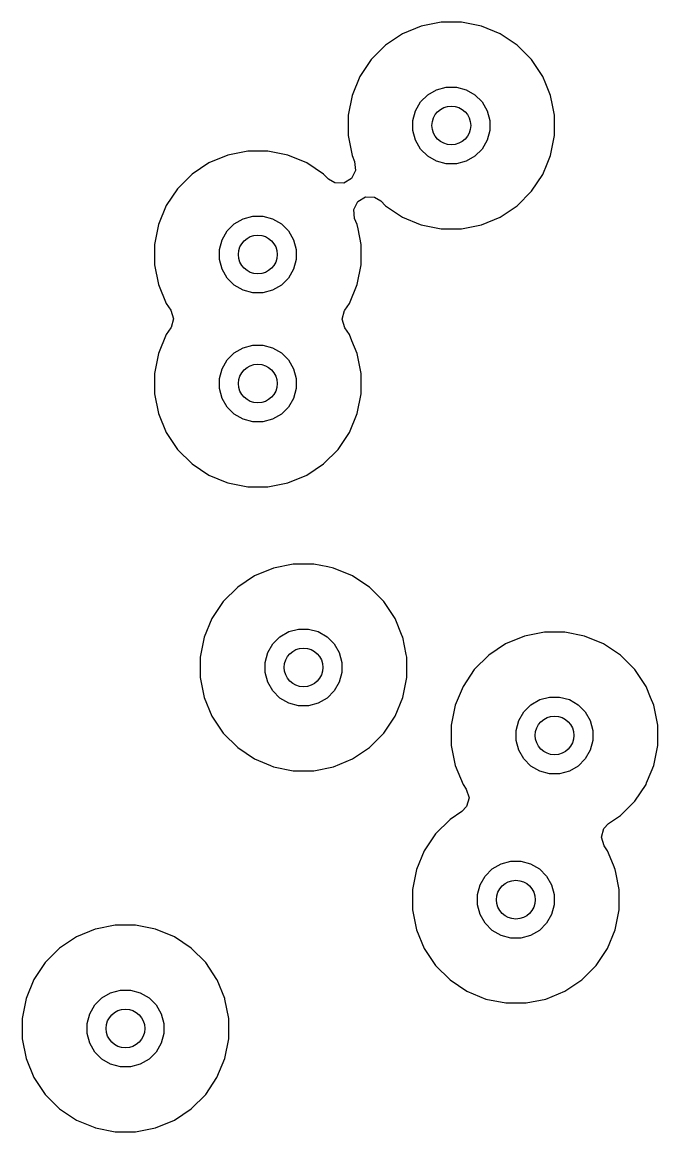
# Model space of a CAD drawing. Header units: inches. Extents: x 2.68 to 6.18, y -3.58 to -1.67.
# Drawn here: x 5.3218 to 5.5158, y -2.9252 to -2.5866 of the extents above; entities that cross this region are included whole.
import ezdxf

# ---------------------------------------------------------------- set-up
doc = ezdxf.new("R2010")
doc.units = ezdxf.units.IN
doc.header["$MEASUREMENT"] = 0
doc.layers.add('In2.Cu', color=33, linetype='CONTINUOUS', true_color=0xce7d2c)

msp = doc.modelspace()

# ---------------------------------------------------------------- linework, layer by layer
at = {"layer": 'In2.Cu', "linetype": 'CONTINUOUS'}
for p, q in [((5.44965, -2.58659), (5.44356, -2.58781)), ((5.45586, -2.58659), (5.44965, -2.58659)), ((5.44965, -2.58659), (5.44965, -2.58659)), ((5.46195, -2.58781), (5.45586, -2.58659)), ((5.45586, -2.58659), (5.45586, -2.58659)), ((5.44356, -2.58781), (5.43783, -2.59018)), ((5.44356, -2.58781), (5.44356, -2.58781)), ((5.46768, -2.59018), (5.46195, -2.58781)), ((5.46195, -2.58781), (5.46195, -2.58781)), ((5.43783, -2.59018), (5.43267, -2.59363)), ((5.43783, -2.59018), (5.43783, -2.59018)), ((5.47285, -2.59363), (5.46768, -2.59018)), ((5.46768, -2.59018), (5.46768, -2.59018)), ((5.43267, -2.59363), (5.42828, -2.59802)), ((5.43267, -2.59363), (5.43267, -2.59363)), ((5.47724, -2.59802), (5.47285, -2.59363)), ((5.47285, -2.59363), (5.47285, -2.59363)), ((5.42828, -2.59802), (5.42483, -2.60318)), ((5.42828, -2.59802), (5.42828, -2.59802)), ((5.48068, -2.60318), (5.47724, -2.59802)), ((5.47724, -2.59802), (5.47724, -2.59802)), ((5.42483, -2.60318), (5.42245, -2.60892)), ((5.42483, -2.60318), (5.42483, -2.60318)), ((5.48161, -2.60541), (5.48068, -2.60318)), ((5.48068, -2.60318), (5.48068, -2.60318)), ((5.44824, -2.6072), (5.45121, -2.6064)), ((5.45121, -2.6064), (5.4543, -2.6064)), ((5.4543, -2.6064), (5.45728, -2.6072)), ((5.48306, -2.60892), (5.48161, -2.60541)), ((5.42245, -2.60892), (5.42124, -2.61501)), ((5.42245, -2.60892), (5.42245, -2.60892)), ((5.44339, -2.61092), (5.44557, -2.60874)), ((5.44557, -2.60874), (5.44824, -2.6072)), ((5.45728, -2.6072), (5.45995, -2.60874)), ((5.45995, -2.60874), (5.46213, -2.61092)), ((5.48365, -2.6119), (5.48306, -2.60892)), ((5.44105, -2.61657), (5.44184, -2.61359)), ((5.44184, -2.61359), (5.44339, -2.61092)), ((5.46213, -2.61092), (5.46367, -2.61359)), ((5.46367, -2.61359), (5.46447, -2.61657)), ((5.48427, -2.61501), (5.48365, -2.6119)), ((5.42124, -2.61501), (5.42124, -2.62121)), ((5.44105, -2.61965), (5.44105, -2.61657)), ((5.46447, -2.61657), (5.46447, -2.61965)), ((5.48427, -2.62121), (5.48427, -2.61501)), ((5.48427, -2.61501), (5.48427, -2.61501)), ((5.48427, -2.61501), (5.48427, -2.61501)), ((5.44184, -2.62263), (5.44105, -2.61965)), ((5.46447, -2.61965), (5.46367, -2.62263)), ((5.42124, -2.62121), (5.42245, -2.6273)), ((5.44339, -2.6253), (5.44184, -2.62263)), ((5.46367, -2.62263), (5.46213, -2.6253)), ((5.48306, -2.6273), (5.48427, -2.62121)), ((5.38451, -2.62718), (5.37877, -2.62955)), ((5.3906, -2.62596), (5.38451, -2.62718)), ((5.38451, -2.62718), (5.38451, -2.62718)), ((5.3968, -2.62596), (5.3906, -2.62596)), ((5.3906, -2.62596), (5.3906, -2.62596)), ((5.40289, -2.62718), (5.3968, -2.62596)), ((5.3968, -2.62596), (5.3968, -2.62596)), ((5.40863, -2.62955), (5.40289, -2.62718)), ((5.40289, -2.62718), (5.40289, -2.62718)), ((5.44557, -2.62748), (5.44339, -2.6253)), ((5.46213, -2.6253), (5.45995, -2.62748)), ((5.37877, -2.62955), (5.37361, -2.633)), ((5.37877, -2.62955), (5.37877, -2.62955)), ((5.41379, -2.633), (5.40863, -2.62955)), ((5.40863, -2.62955), (5.40863, -2.62955)), ((5.42245, -2.6273), (5.42245, -2.6273)), ((5.42245, -2.6273), (5.42319, -2.62908)), ((5.42319, -2.62908), (5.42321, -2.62914)), ((5.42321, -2.62914), (5.42351, -2.63187)), ((5.44824, -2.62902), (5.44557, -2.62748)), ((5.45121, -2.62982), (5.44824, -2.62902)), ((5.4543, -2.62982), (5.45121, -2.62982)), ((5.45728, -2.62902), (5.4543, -2.62982)), ((5.45995, -2.62748), (5.45728, -2.62902)), ((5.48087, -2.63259), (5.48182, -2.6303)), ((5.48182, -2.6303), (5.48306, -2.6273)), ((5.37361, -2.633), (5.36922, -2.63739)), ((5.37361, -2.633), (5.37361, -2.633)), ((5.41525, -2.63446), (5.41379, -2.633)), ((5.41379, -2.633), (5.41379, -2.633)), ((5.42351, -2.63187), (5.42227, -2.63433)), ((5.47724, -2.6382), (5.48068, -2.63304)), ((5.48068, -2.63304), (5.48087, -2.63259)), ((5.36922, -2.63739), (5.36577, -2.64255)), ((5.36922, -2.63739), (5.36922, -2.63739)), ((5.41716, -2.63564), (5.41525, -2.63446)), ((5.41991, -2.63574), (5.41716, -2.63564)), ((5.42227, -2.63433), (5.41991, -2.63574)), ((5.42418, -2.64126), (5.42655, -2.63985)), ((5.42655, -2.63985), (5.4293, -2.63995)), ((5.4293, -2.63995), (5.43121, -2.64113)), ((5.47285, -2.64259), (5.47724, -2.6382)), ((5.36577, -2.64255), (5.3634, -2.64829)), ((5.36577, -2.64255), (5.36577, -2.64255)), ((5.42295, -2.64372), (5.42418, -2.64126)), ((5.42325, -2.64645), (5.42295, -2.64372)), ((5.43121, -2.64113), (5.43267, -2.64259)), ((5.43267, -2.64259), (5.43267, -2.64259)), ((5.43267, -2.64259), (5.43783, -2.64604)), ((5.46768, -2.64604), (5.47285, -2.64259)), ((5.38651, -2.64811), (5.38918, -2.64657)), ((5.38918, -2.64657), (5.39216, -2.64577)), ((5.39216, -2.64577), (5.39524, -2.64577)), ((5.39524, -2.64577), (5.39822, -2.64657)), ((5.39822, -2.64657), (5.40089, -2.64811)), ((5.42401, -2.64829), (5.42325, -2.64645)), ((5.43783, -2.64604), (5.43783, -2.64604)), ((5.43783, -2.64604), (5.44326, -2.64829)), ((5.46195, -2.64841), (5.46768, -2.64604)), ((5.3634, -2.64829), (5.36219, -2.65438)), ((5.3634, -2.64829), (5.3634, -2.64829)), ((5.38279, -2.65296), (5.38433, -2.65029)), ((5.38433, -2.65029), (5.38651, -2.64811)), ((5.40089, -2.64811), (5.40307, -2.65029)), ((5.40307, -2.65029), (5.40461, -2.65296)), ((5.42427, -2.64963), (5.42401, -2.64829)), ((5.42522, -2.65438), (5.42427, -2.64963)), ((5.44326, -2.64829), (5.44356, -2.64841)), ((5.44356, -2.64841), (5.44965, -2.64963)), ((5.44965, -2.64963), (5.44965, -2.64963)), ((5.44965, -2.64963), (5.44965, -2.64963)), ((5.44965, -2.64963), (5.45586, -2.64963)), ((5.45586, -2.64963), (5.46195, -2.64841)), ((5.45586, -2.64963), (5.45586, -2.64963)), ((5.38199, -2.65594), (5.38279, -2.65296)), ((5.40461, -2.65296), (5.40541, -2.65594)), ((5.36219, -2.65438), (5.36219, -2.66058)), ((5.38199, -2.65902), (5.38199, -2.65594)), ((5.40541, -2.65594), (5.40541, -2.65902)), ((5.42522, -2.66058), (5.42522, -2.65438)), ((5.42522, -2.65438), (5.42522, -2.65438)), ((5.42522, -2.65438), (5.42522, -2.65438)), ((5.36219, -2.66058), (5.3634, -2.66667)), ((5.38279, -2.662), (5.38199, -2.65902)), ((5.40541, -2.65902), (5.40461, -2.662)), ((5.42401, -2.66667), (5.42522, -2.66058)), ((5.38433, -2.66467), (5.38279, -2.662)), ((5.40461, -2.662), (5.40307, -2.66467)), ((5.3634, -2.66667), (5.3634, -2.66667)), ((5.3634, -2.66667), (5.36577, -2.67241)), ((5.38651, -2.66685), (5.38433, -2.66467)), ((5.38918, -2.66839), (5.38651, -2.66685)), ((5.40089, -2.66685), (5.39822, -2.66839)), ((5.40307, -2.66467), (5.40089, -2.66685)), ((5.42163, -2.67241), (5.42401, -2.66667)), ((5.39216, -2.66919), (5.38918, -2.66839)), ((5.39524, -2.66919), (5.39216, -2.66919)), ((5.39822, -2.66839), (5.39524, -2.66919)), ((5.36577, -2.67241), (5.36577, -2.67241)), ((5.36577, -2.67241), (5.36714, -2.67445)), ((5.36714, -2.67445), (5.36796, -2.67708)), ((5.41944, -2.67725), (5.42017, -2.6746)), ((5.42017, -2.6746), (5.42026, -2.67445)), ((5.42026, -2.67445), (5.42163, -2.67241)), ((5.36796, -2.67708), (5.36723, -2.67973)), ((5.42026, -2.67988), (5.41944, -2.67725)), ((5.36714, -2.67988), (5.36577, -2.68192)), ((5.36723, -2.67973), (5.36714, -2.67988)), ((5.42163, -2.68192), (5.42026, -2.67988)), ((5.36577, -2.68192), (5.3634, -2.68766)), ((5.36577, -2.68192), (5.36577, -2.68192)), ((5.42243, -2.68386), (5.42163, -2.68192)), ((5.42163, -2.68192), (5.42163, -2.68192)), ((5.42163, -2.68192), (5.42163, -2.68192)), ((5.42401, -2.68766), (5.42243, -2.68386)), ((5.3634, -2.68766), (5.36219, -2.69375)), ((5.3634, -2.68766), (5.3634, -2.68766)), ((5.38433, -2.68966), (5.38651, -2.68748)), ((5.38651, -2.68748), (5.38918, -2.68594)), ((5.38918, -2.68594), (5.39216, -2.68514)), ((5.39216, -2.68514), (5.39524, -2.68514)), ((5.39524, -2.68514), (5.39822, -2.68594)), ((5.39822, -2.68594), (5.40089, -2.68748)), ((5.40089, -2.68748), (5.40307, -2.68966)), ((5.42522, -2.69375), (5.42401, -2.68766)), ((5.38279, -2.69233), (5.38433, -2.68966)), ((5.40307, -2.68966), (5.40461, -2.69233)), ((5.36219, -2.69375), (5.36219, -2.69995)), ((5.38199, -2.69531), (5.38279, -2.69233)), ((5.40461, -2.69233), (5.40541, -2.69531)), ((5.42522, -2.69995), (5.42522, -2.69375)), ((5.42522, -2.69375), (5.42522, -2.69375)), ((5.42522, -2.69375), (5.42522, -2.69375)), ((5.38199, -2.69839), (5.38199, -2.69531)), ((5.40541, -2.69531), (5.40541, -2.69839)), ((5.36219, -2.69995), (5.3634, -2.70604)), ((5.38279, -2.70137), (5.38199, -2.69839)), ((5.38433, -2.70404), (5.38279, -2.70137)), ((5.40461, -2.70137), (5.40307, -2.70404)), ((5.40541, -2.69839), (5.40461, -2.70137)), ((5.42401, -2.70604), (5.42522, -2.69995)), ((5.38651, -2.70622), (5.38433, -2.70404)), ((5.40307, -2.70404), (5.40089, -2.70622)), ((5.3634, -2.70604), (5.3634, -2.70604)), ((5.3634, -2.70604), (5.36577, -2.71178)), ((5.38918, -2.70776), (5.38651, -2.70622)), ((5.39216, -2.70856), (5.38918, -2.70776)), ((5.39822, -2.70776), (5.39524, -2.70856)), ((5.40089, -2.70622), (5.39822, -2.70776)), ((5.42163, -2.71178), (5.42401, -2.70604)), ((5.36577, -2.71178), (5.36577, -2.71178)), ((5.36577, -2.71178), (5.36922, -2.71694)), ((5.39524, -2.70856), (5.39216, -2.70856)), ((5.41818, -2.71694), (5.42163, -2.71178)), ((5.36922, -2.71694), (5.36922, -2.71694)), ((5.36922, -2.71694), (5.37361, -2.72133)), ((5.41379, -2.72133), (5.41818, -2.71694)), ((5.37361, -2.72133), (5.37361, -2.72133)), ((5.37361, -2.72133), (5.37877, -2.72478)), ((5.40863, -2.72478), (5.41379, -2.72133)), ((5.37877, -2.72478), (5.37877, -2.72478)), ((5.37877, -2.72478), (5.3842, -2.72703)), ((5.40289, -2.72715), (5.40863, -2.72478)), ((5.3842, -2.72703), (5.38451, -2.72715)), ((5.38451, -2.72715), (5.38963, -2.72817)), ((5.38963, -2.72817), (5.3906, -2.72837)), ((5.3906, -2.72837), (5.3906, -2.72837)), ((5.3906, -2.72837), (5.3906, -2.72837)), ((5.3906, -2.72837), (5.3968, -2.72837)), ((5.3968, -2.72837), (5.40289, -2.72715)), ((5.3968, -2.72837), (5.3968, -2.72837)), ((5.40453, -2.75195), (5.39845, -2.75316)), ((5.41074, -2.75195), (5.40453, -2.75195)), ((5.40453, -2.75195), (5.40453, -2.75195)), ((5.41503, -2.7528), (5.41074, -2.75195)), ((5.41074, -2.75195), (5.41074, -2.75195)), ((5.39271, -2.75554), (5.38755, -2.75898)), ((5.39844, -2.75316), (5.39271, -2.75554)), ((5.39271, -2.75554), (5.39271, -2.75554)), ((5.39845, -2.75316), (5.39844, -2.75316)), ((5.41683, -2.75316), (5.41503, -2.7528)), ((5.42257, -2.75554), (5.41683, -2.75316)), ((5.41683, -2.75316), (5.41683, -2.75316)), ((5.42419, -2.75662), (5.42257, -2.75554)), ((5.42257, -2.75554), (5.42257, -2.75554)), ((5.38755, -2.75898), (5.38316, -2.76337)), ((5.38755, -2.75898), (5.38755, -2.75898)), ((5.42773, -2.75898), (5.42419, -2.75662)), ((5.43212, -2.76337), (5.42773, -2.75898)), ((5.42773, -2.75898), (5.42773, -2.75898)), ((5.38316, -2.76337), (5.37971, -2.76854)), ((5.38316, -2.76337), (5.38316, -2.76337)), ((5.43557, -2.76854), (5.43212, -2.76337)), ((5.43212, -2.76337), (5.43212, -2.76337)), ((5.37971, -2.76854), (5.37733, -2.77427)), ((5.37971, -2.76854), (5.37971, -2.76854)), ((5.43779, -2.77391), (5.43557, -2.76854)), ((5.43557, -2.76854), (5.43557, -2.76854)), ((5.40045, -2.77409), (5.40312, -2.77255)), ((5.40312, -2.77255), (5.4061, -2.77175)), ((5.4061, -2.77175), (5.40918, -2.77175)), ((5.40918, -2.77175), (5.41216, -2.77255)), ((5.41216, -2.77255), (5.41483, -2.77409)), ((5.48115, -2.7727), (5.47506, -2.77391)), ((5.48736, -2.7727), (5.48115, -2.7727)), ((5.48115, -2.7727), (5.48115, -2.7727)), ((5.49344, -2.77391), (5.48736, -2.7727)), ((5.48736, -2.7727), (5.48736, -2.7727)), ((5.37733, -2.77427), (5.37612, -2.78036)), ((5.37733, -2.77427), (5.37733, -2.77427)), ((5.39827, -2.77627), (5.40045, -2.77409)), ((5.41483, -2.77409), (5.41701, -2.77627)), ((5.43794, -2.77427), (5.43779, -2.77391)), ((5.43899, -2.77954), (5.43794, -2.77427)), ((5.47506, -2.77391), (5.46932, -2.77628)), ((5.47506, -2.77391), (5.47506, -2.77391)), ((5.49918, -2.77628), (5.49344, -2.77391)), ((5.49344, -2.77391), (5.49344, -2.77391)), ((5.39593, -2.78192), (5.39673, -2.77894)), ((5.39673, -2.77894), (5.39827, -2.77627)), ((5.41701, -2.77627), (5.41855, -2.77894)), ((5.41855, -2.77894), (5.41935, -2.78192)), ((5.43915, -2.78036), (5.43899, -2.77954)), ((5.46932, -2.77628), (5.46416, -2.77973)), ((5.46932, -2.77628), (5.46932, -2.77628)), ((5.50434, -2.77973), (5.49918, -2.77628)), ((5.49918, -2.77628), (5.49918, -2.77628)), ((5.37612, -2.78036), (5.37612, -2.78657)), ((5.39593, -2.78501), (5.39593, -2.78192)), ((5.41935, -2.78192), (5.41935, -2.78501)), ((5.43915, -2.78657), (5.43915, -2.78036)), ((5.43915, -2.78036), (5.43915, -2.78036)), ((5.43915, -2.78036), (5.43915, -2.78036)), ((5.46416, -2.77973), (5.45977, -2.78412)), ((5.46416, -2.77973), (5.46416, -2.77973)), ((5.50873, -2.78412), (5.50434, -2.77973)), ((5.50434, -2.77973), (5.50434, -2.77973)), ((5.39673, -2.78798), (5.39593, -2.78501)), ((5.41935, -2.78501), (5.41855, -2.78798)), ((5.45977, -2.78412), (5.45632, -2.78928)), ((5.45977, -2.78412), (5.45977, -2.78412)), ((5.51218, -2.78928), (5.50873, -2.78412)), ((5.50873, -2.78412), (5.50873, -2.78412)), ((5.37612, -2.78657), (5.37733, -2.79266)), ((5.39827, -2.79065), (5.39673, -2.78798)), ((5.41855, -2.78798), (5.41701, -2.79065)), ((5.43794, -2.79266), (5.43915, -2.78657)), ((5.45632, -2.78928), (5.45395, -2.79502)), ((5.45632, -2.78928), (5.45632, -2.78928)), ((5.51358, -2.79266), (5.51218, -2.78928)), ((5.51218, -2.78928), (5.51218, -2.78928)), ((5.37733, -2.79266), (5.37733, -2.79266)), ((5.37733, -2.79266), (5.37971, -2.79839)), ((5.40045, -2.79283), (5.39827, -2.79065)), ((5.40312, -2.79438), (5.40045, -2.79283)), ((5.41483, -2.79283), (5.41216, -2.79438)), ((5.41701, -2.79065), (5.41483, -2.79283)), ((5.43557, -2.79839), (5.43794, -2.79266)), ((5.47973, -2.7933), (5.48271, -2.7925)), ((5.48271, -2.7925), (5.48579, -2.7925)), ((5.48579, -2.7925), (5.48877, -2.7933)), ((5.51456, -2.79502), (5.51358, -2.79266)), ((5.4061, -2.79517), (5.40312, -2.79438)), ((5.40918, -2.79517), (5.4061, -2.79517)), ((5.41216, -2.79438), (5.40918, -2.79517)), ((5.45395, -2.79502), (5.45274, -2.80111)), ((5.45395, -2.79502), (5.45395, -2.79502)), ((5.47488, -2.79702), (5.47706, -2.79484)), ((5.47706, -2.79484), (5.47973, -2.7933)), ((5.48877, -2.7933), (5.49144, -2.79484)), ((5.49144, -2.79484), (5.49362, -2.79702)), ((5.51466, -2.79553), (5.51456, -2.79502)), ((5.51577, -2.80111), (5.51466, -2.79553)), ((5.37971, -2.79839), (5.37971, -2.79839)), ((5.37971, -2.79839), (5.38316, -2.80355)), ((5.43212, -2.80355), (5.43557, -2.79839)), ((5.47254, -2.80267), (5.47334, -2.79969)), ((5.47334, -2.79969), (5.47488, -2.79702)), ((5.49362, -2.79702), (5.49516, -2.79969)), ((5.49516, -2.79969), (5.49596, -2.80267)), ((5.45274, -2.80111), (5.45274, -2.80732)), ((5.47254, -2.80575), (5.47254, -2.80267)), ((5.49596, -2.80267), (5.49596, -2.80575)), ((5.51577, -2.80732), (5.51577, -2.80111)), ((5.51577, -2.80111), (5.51577, -2.80111)), ((5.51577, -2.80111), (5.51577, -2.80111)), ((5.38316, -2.80355), (5.38316, -2.80355)), ((5.38316, -2.80355), (5.38755, -2.80794)), ((5.42773, -2.80794), (5.43212, -2.80355)), ((5.47334, -2.80873), (5.47254, -2.80575)), ((5.49596, -2.80575), (5.49516, -2.80873)), ((5.38755, -2.80794), (5.38755, -2.80794)), ((5.38755, -2.80794), (5.39271, -2.81139)), ((5.42257, -2.81139), (5.42773, -2.80794)), ((5.45274, -2.80732), (5.45395, -2.81341)), ((5.47488, -2.8114), (5.47334, -2.80873)), ((5.49516, -2.80873), (5.49362, -2.8114)), ((5.51456, -2.81341), (5.51577, -2.80732)), ((5.39271, -2.81139), (5.39271, -2.81139)), ((5.39271, -2.81139), (5.39757, -2.81341)), ((5.39757, -2.81341), (5.39844, -2.81377)), ((5.41683, -2.81377), (5.42257, -2.81139)), ((5.45395, -2.81341), (5.45395, -2.81341)), ((5.45395, -2.81341), (5.45632, -2.81914)), ((5.47706, -2.81358), (5.47488, -2.8114)), ((5.49362, -2.8114), (5.49144, -2.81358)), ((5.51374, -2.81537), (5.51456, -2.81341)), ((5.39844, -2.81377), (5.40453, -2.81498)), ((5.40453, -2.81498), (5.40453, -2.81498)), ((5.40453, -2.81498), (5.40453, -2.81498)), ((5.40453, -2.81498), (5.41074, -2.81498)), ((5.41074, -2.81498), (5.41683, -2.81377)), ((5.41074, -2.81498), (5.41074, -2.81498)), ((5.47973, -2.81512), (5.47706, -2.81358)), ((5.48271, -2.81592), (5.47973, -2.81512)), ((5.48579, -2.81592), (5.48271, -2.81592)), ((5.48877, -2.81512), (5.48579, -2.81592)), ((5.49144, -2.81358), (5.48877, -2.81512)), ((5.51236, -2.81872), (5.51374, -2.81537)), ((5.45632, -2.81914), (5.45632, -2.81914)), ((5.45632, -2.81914), (5.45733, -2.82065)), ((5.50873, -2.8243), (5.51218, -2.81914)), ((5.51218, -2.81914), (5.51236, -2.81872)), ((5.45733, -2.82065), (5.45815, -2.82328)), ((5.45815, -2.82328), (5.45743, -2.82593)), ((5.45743, -2.82593), (5.45599, -2.82742)), ((5.50434, -2.82869), (5.50873, -2.8243)), ((5.45235, -2.82985), (5.44796, -2.83424)), ((5.45599, -2.82742), (5.45235, -2.82985)), ((5.45235, -2.82985), (5.45235, -2.82985)), ((5.50071, -2.83112), (5.50255, -2.82989)), ((5.50255, -2.82989), (5.50434, -2.82869)), ((5.49854, -2.83527), (5.49927, -2.83261)), ((5.49927, -2.83261), (5.50071, -2.83112)), ((5.44796, -2.83424), (5.44451, -2.8394)), ((5.44796, -2.83424), (5.44796, -2.83424)), ((5.49936, -2.83789), (5.49854, -2.83527)), ((5.44451, -2.8394), (5.44214, -2.84514)), ((5.44451, -2.8394), (5.44451, -2.8394)), ((5.50037, -2.8394), (5.49936, -2.83789)), ((5.50221, -2.84384), (5.50037, -2.8394)), ((5.50037, -2.8394), (5.50037, -2.8394)), ((5.50037, -2.8394), (5.50037, -2.8394)), ((5.46525, -2.84496), (5.46792, -2.84342)), ((5.46792, -2.84342), (5.4709, -2.84262)), ((5.4709, -2.84262), (5.47398, -2.84262)), ((5.47398, -2.84262), (5.47696, -2.84342)), ((5.47696, -2.84342), (5.47963, -2.84496)), ((5.50275, -2.84514), (5.50221, -2.84384)), ((5.44214, -2.84514), (5.44093, -2.85123)), ((5.44214, -2.84514), (5.44214, -2.84514)), ((5.46153, -2.84981), (5.46307, -2.84714)), ((5.46307, -2.84714), (5.46525, -2.84496)), ((5.47963, -2.84496), (5.48181, -2.84714)), ((5.48181, -2.84714), (5.48335, -2.84981)), ((5.50293, -2.84609), (5.50275, -2.84514)), ((5.50396, -2.85123), (5.50293, -2.84609)), ((5.46073, -2.85279), (5.46153, -2.84981)), ((5.48335, -2.84981), (5.48415, -2.85279)), ((5.44093, -2.85123), (5.44093, -2.85743)), ((5.46073, -2.85587), (5.46073, -2.85279)), ((5.48415, -2.85279), (5.48415, -2.85587)), ((5.50396, -2.85743), (5.50396, -2.85123)), ((5.50396, -2.85123), (5.50396, -2.85123)), ((5.50396, -2.85123), (5.50396, -2.85123)), ((5.44093, -2.85743), (5.44214, -2.86352)), ((5.46153, -2.85885), (5.46073, -2.85587)), ((5.48415, -2.85587), (5.48335, -2.85885)), ((5.50275, -2.86352), (5.50396, -2.85743)), ((5.46307, -2.86152), (5.46153, -2.85885)), ((5.48335, -2.85885), (5.48181, -2.86152)), ((5.3441, -2.86334), (5.33837, -2.86572)), ((5.34411, -2.86334), (5.3441, -2.86334)), ((5.35019, -2.86213), (5.34411, -2.86334)), ((5.3564, -2.86213), (5.35019, -2.86213)), ((5.35019, -2.86213), (5.35019, -2.86213)), ((5.36249, -2.86334), (5.3564, -2.86213)), ((5.3564, -2.86213), (5.3564, -2.86213)), ((5.36823, -2.86572), (5.36249, -2.86334)), ((5.36249, -2.86334), (5.36249, -2.86334)), ((5.44214, -2.86352), (5.44214, -2.86352)), ((5.44214, -2.86352), (5.44451, -2.86926)), ((5.46525, -2.8637), (5.46307, -2.86152)), ((5.46792, -2.86524), (5.46525, -2.8637)), ((5.47963, -2.8637), (5.47696, -2.86524)), ((5.48181, -2.86152), (5.47963, -2.8637)), ((5.50037, -2.86926), (5.50275, -2.86352)), ((5.33837, -2.86572), (5.33321, -2.86917)), ((5.33837, -2.86572), (5.33837, -2.86572)), ((5.37339, -2.86917), (5.36823, -2.86572)), ((5.36823, -2.86572), (5.36823, -2.86572)), ((5.4709, -2.86604), (5.46792, -2.86524)), ((5.47398, -2.86604), (5.4709, -2.86604)), ((5.47696, -2.86524), (5.47398, -2.86604)), ((5.33321, -2.86917), (5.32882, -2.87355)), ((5.33321, -2.86917), (5.33321, -2.86917)), ((5.37778, -2.87355), (5.37339, -2.86917)), ((5.37339, -2.86917), (5.37339, -2.86917)), ((5.44451, -2.86926), (5.44451, -2.86926)), ((5.44451, -2.86926), (5.44796, -2.87442)), ((5.49692, -2.87442), (5.50037, -2.86926)), ((5.32882, -2.87355), (5.32537, -2.87872)), ((5.32882, -2.87355), (5.32882, -2.87355)), ((5.38123, -2.87872), (5.37778, -2.87355)), ((5.37778, -2.87355), (5.37778, -2.87355)), ((5.44796, -2.87442), (5.44796, -2.87442)), ((5.44796, -2.87442), (5.45235, -2.87881)), ((5.49253, -2.87881), (5.49692, -2.87442)), ((5.32537, -2.87872), (5.32299, -2.88445)), ((5.32537, -2.87872), (5.32537, -2.87872)), ((5.38127, -2.87881), (5.38123, -2.87872)), ((5.38123, -2.87872), (5.38123, -2.87872)), ((5.3836, -2.88445), (5.38127, -2.87881)), ((5.45235, -2.87881), (5.45235, -2.87881)), ((5.45235, -2.87881), (5.45751, -2.88226)), ((5.48737, -2.88226), (5.49253, -2.87881)), ((5.32299, -2.88445), (5.32178, -2.89054)), ((5.32299, -2.88445), (5.32299, -2.88445)), ((5.34393, -2.88645), (5.34611, -2.88427)), ((5.34611, -2.88427), (5.34878, -2.88273)), ((5.34878, -2.88273), (5.35176, -2.88194)), ((5.35176, -2.88194), (5.35484, -2.88194)), ((5.35484, -2.88194), (5.35782, -2.88273)), ((5.35782, -2.88273), (5.36049, -2.88427)), ((5.36049, -2.88427), (5.36267, -2.88645)), ((5.38364, -2.88464), (5.3836, -2.88445)), ((5.45751, -2.88226), (5.45751, -2.88226)), ((5.45751, -2.88226), (5.46137, -2.88386)), ((5.46137, -2.88386), (5.46325, -2.88464)), ((5.48163, -2.88464), (5.48737, -2.88226)), ((5.34239, -2.88913), (5.34393, -2.88645)), ((5.36267, -2.88645), (5.36421, -2.88913)), ((5.38481, -2.89054), (5.38364, -2.88464)), ((5.46325, -2.88464), (5.46934, -2.88585)), ((5.46934, -2.88585), (5.46934, -2.88585)), ((5.46934, -2.88585), (5.46934, -2.88585)), ((5.46934, -2.88585), (5.47555, -2.88585)), ((5.47555, -2.88585), (5.48163, -2.88464)), ((5.47555, -2.88585), (5.47555, -2.88585)), ((5.32178, -2.89054), (5.32178, -2.89675)), ((5.34159, -2.8921), (5.34239, -2.88913)), ((5.36421, -2.88913), (5.36501, -2.8921)), ((5.38481, -2.89675), (5.38481, -2.89054)), ((5.38481, -2.89054), (5.38481, -2.89054)), ((5.38481, -2.89054), (5.38481, -2.89054)), ((5.34159, -2.89519), (5.34159, -2.8921)), ((5.36501, -2.8921), (5.36501, -2.89519)), ((5.32178, -2.89675), (5.32299, -2.90284)), ((5.34239, -2.89816), (5.34159, -2.89519)), ((5.36501, -2.89519), (5.36421, -2.89816)), ((5.3836, -2.90284), (5.38481, -2.89675)), ((5.34393, -2.90084), (5.34239, -2.89816)), ((5.34611, -2.90302), (5.34393, -2.90084)), ((5.36267, -2.90084), (5.36049, -2.90302)), ((5.36421, -2.89816), (5.36267, -2.90084)), ((5.32299, -2.90284), (5.32299, -2.90284)), ((5.32299, -2.90284), (5.32537, -2.90857)), ((5.34878, -2.90456), (5.34611, -2.90302)), ((5.35176, -2.90535), (5.34878, -2.90456)), ((5.35782, -2.90456), (5.35484, -2.90535)), ((5.36049, -2.90302), (5.35782, -2.90456)), ((5.38123, -2.90857), (5.3836, -2.90284)), ((5.35484, -2.90535), (5.35176, -2.90535)), ((5.32537, -2.90857), (5.32537, -2.90857)), ((5.32537, -2.90857), (5.32882, -2.91374)), ((5.37778, -2.91374), (5.38123, -2.90857)), ((5.32882, -2.91374), (5.32882, -2.91374)), ((5.32882, -2.91374), (5.33321, -2.91812)), ((5.37339, -2.91812), (5.37778, -2.91374)), ((5.33321, -2.91812), (5.33321, -2.91812)), ((5.33321, -2.91812), (5.33837, -2.92157)), ((5.36823, -2.92157), (5.37339, -2.91812)), ((5.33837, -2.92157), (5.33837, -2.92157)), ((5.33837, -2.92157), (5.34393, -2.92388)), ((5.36249, -2.92395), (5.36823, -2.92157)), ((5.34393, -2.92388), (5.34411, -2.92395)), ((5.34411, -2.92395), (5.35019, -2.92516)), ((5.35019, -2.92516), (5.35019, -2.92516)), ((5.35019, -2.92516), (5.35019, -2.92516)), ((5.35019, -2.92516), (5.3564, -2.92516)), ((5.3564, -2.92516), (5.36249, -2.92395)), ((5.3564, -2.92516), (5.3564, -2.92516))]:
    msp.add_line(p, q, dxfattribs=at)
at = {"layer": 'In2.Cu'}
for centre in [(5.45276, -2.61811), (5.3937, -2.65748), (5.3937, -2.69685), (5.40764, -2.78346), (5.48425, -2.80421), (5.47244, -2.85433), (5.3533, -2.89364)]:
    msp.add_circle(centre, 0.00591, dxfattribs=at)

doc.saveas('drawing.dxf')
